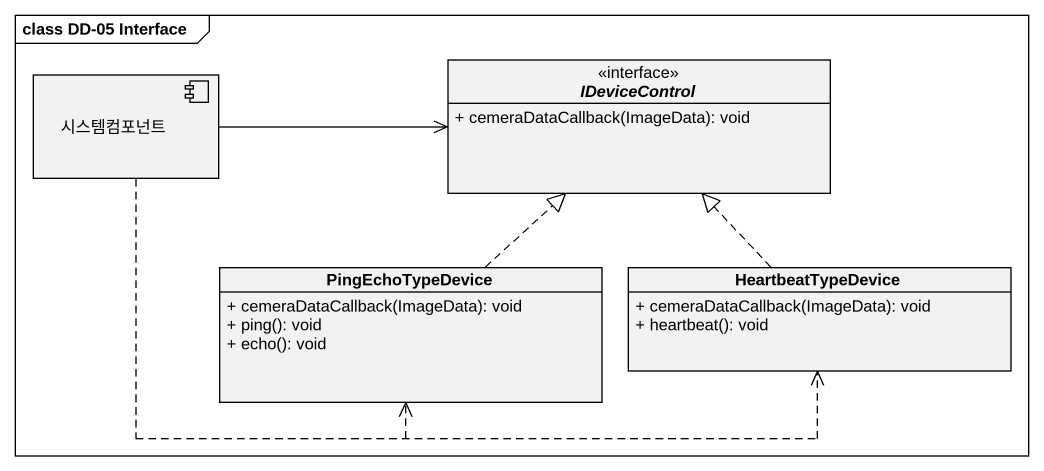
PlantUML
@startuml
mainframe class DD-05 Interface
allowmixing
hide circle
hide empty members
skinparam classAttributeIconSize 0
component 시스템컴포넌트
interface IDeviceControl {
  + cemeraDataCallback(ImageData): void
}
class PingEchoTypeDevice {
  + cemeraDataCallback(ImageData): void
  + ping(): void
  + echo(): void
}
class HeartbeatTypeDevice {
  + cemeraDataCallback(ImageData): void
  + heartbeat(): void
}
시스템컴포넌트 -right-> IDeviceControl
시스템컴포넌트 ..> PingEchoTypeDevice
시스템컴포넌트 .right.> HeartbeatTypeDevice
PingEchoTypeDevice .up.|> IDeviceControl
HeartbeatTypeDevice .up.|> IDeviceControl
@enduml
